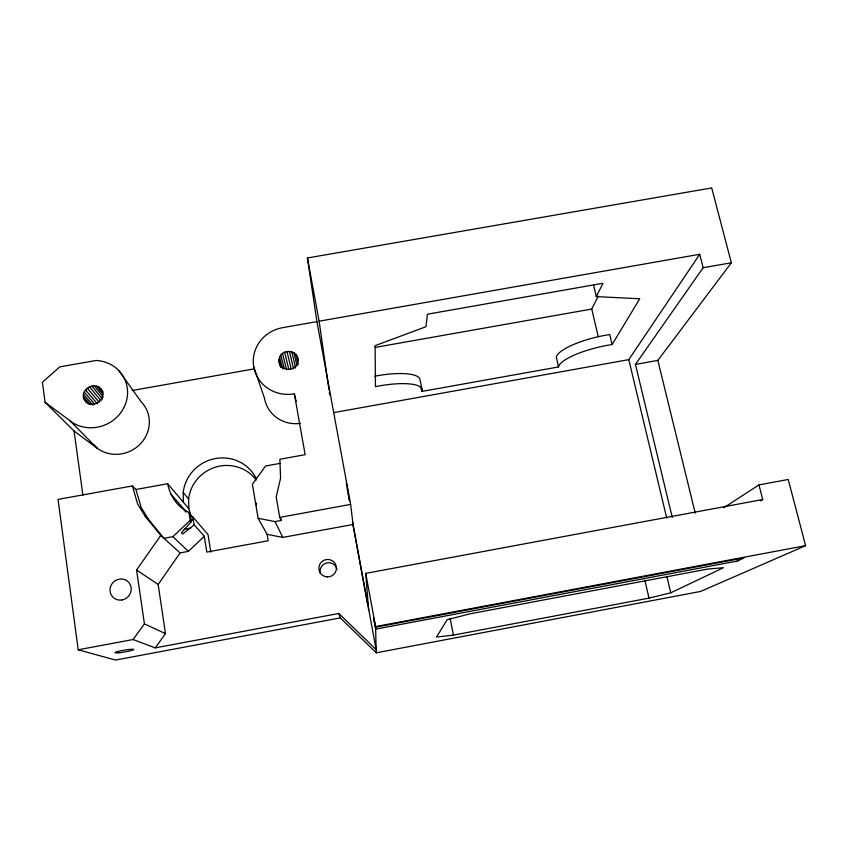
<?xml version="1.0" encoding="UTF-8"?>
<svg xmlns="http://www.w3.org/2000/svg" width="848" height="848" viewBox="0 0 848 848"><rect width="100%" height="100%" fill="white"/><g stroke="black" fill="none" stroke-linecap="round" stroke-linejoin="round"><path stroke-width="1.27" d="M279.066 359.647C279.861 348.009 299.323 349.249 298.04 361.068C297.266 372.749 277.741 371.498 279.066 359.647L281.091 367.258M87.09 402.97C74.486 392.529 96.757 377.243 103.021 392.02M596.303 296.609L603.013 283.264L427.434 314.205L425.961 326.724L375.102 345.655L375.452 386.646A43.789 11.575 -11 0 1 421.774 391.447L558.525 366.94A42.845 10.844 -13.7 0 1 612.097 344.553L639.742 298.772L596.303 296.609L593.621 285.214M598.243 336.688L591.756 309.043L598.264 296.143M333.656 412.616L628.792 359.637L699.695 254.283L703.151 267.682L635.459 364.428L672.252 517.407M135.934 489.487L167.671 483.731C169.971 495.815 177.486 507.327 188.934 512.415L190.175 520.365L172.897 536.657L163.94 538.3L148.612 519.495L141.15 507.464L135.934 489.487L132.394 485.936L58.024 499.398L78.207 649.791L133.083 639.53L155.216 647.883L165.466 633.626L158.163 584.452L180.094 552.907L188.362 551.38L204.304 536.275L194.171 524.87L192.538 516.602L190.334 515.351M133.083 639.53L144.414 623.884L136.57 569.983L160.781 535.438L145.231 516.368L137.673 504.178L132.394 485.936M635.459 364.428L657.847 360.4L731.347 262.785L711.705 187.938L307.421 257.972L316.919 321.636L350.648 504.39L353.075 524.488L376.162 649.706L338.818 613.464L155.216 647.883M188.934 512.415L190.524 514.27L191.33 521.679L181.419 532.767L182.659 534.039L194.171 524.87M723.598 507.857L758.96 484.908L788.227 479.48L805.6 545.656L700.639 591.438L376.236 652.812L340.292 617.895L338.818 613.464M760.455 500.914L762.723 499.536L758.96 484.908M670.736 592.805L723.461 567.715L707.847 569.04L469.94 613.835L447.119 619.771L436.497 637.071L453.436 635.099L649.006 598.126L670.736 592.805L666.867 576.449M375.643 629.131L737.527 561.016L744.131 557.878L375.6 627.213L373.576 617.916L375.643 629.131L376.236 652.812M340.292 617.895L115.519 660.062L78.207 649.791M375.6 627.213L375.579 626.555L805.6 545.656M368.626 609.998L365.742 573.365L762.723 499.536M316.919 321.636L282.543 327.688A35.16 33.591 -9.5 0 0 253.764 366.908A35.16 33.591 -9.5 0 0 294.33 393.832L305.153 454.676L279.872 459.245L280.571 478.208L276.204 496.907L279.723 517.386L350.648 504.39M280.073 463.379L265.562 466.008L252.397 484.208L258.121 518.287L275.049 521.594L281.144 520.471L280.709 517.948M258.121 518.287L267.141 534.335L282.808 537.42L353.075 524.488M190.789 520.237L193.376 519.771M184.228 529.3L190.715 528.124M132.224 390.493L254.368 368.838M374.901 347.457L591.756 309.043M328.982 389.751L319.113 321.191L699.695 254.283M703.151 267.682L731.347 262.785M144.414 623.884L165.466 633.626M136.57 569.983L158.163 584.452M70.161 421A35.415 33.252 -25.6 0 0 124.836 405.62A35.415 33.252 -25.6 0 0 96.163 360.474L59.805 366.866L42.4 382.257L45.071 402.302L69.653 420.428L97.032 448.136A32.309 30.549 -26.5 0 0 140.429 443.811A32.309 30.549 -26.5 0 0 141.192 401.804L118.752 370.534M45.071 402.302L74.052 430.985L97.032 448.136L94.499 445.295M160.781 535.438L180.094 552.907M85.372 401.03C92.655 410.22 108.343 398.189 100.594 389.009M145.231 516.368L148.612 519.495M172.897 536.657L188.362 551.38M190.175 520.365L191.33 521.679M84.111 399.005L88.415 403.881M83.454 396.705L90.354 404.56M83.443 394.288L92.941 405.164M184.154 509.987L185.85 511.938M170.671 493.865L186.316 511.821M84.09 391.924L94.414 403.871M192.538 516.602L208.014 534.558L210.802 552.101M85.341 389.783L97.34 403.796M87.111 387.992L99.025 402.069M167.671 483.731L188.807 508.662L190.853 515.52M89.273 386.677L101.103 400.818M91.701 385.935L102.576 399.09M94.202 385.808L103.329 396.938M256.478 479.141A38.732 37.45 -27.2 0 0 215.434 458.535A38.732 37.45 -27.2 0 0 183.21 492.444L188.606 499.08L188.807 508.662M96.63 386.306L103.212 394.394M98.813 387.398L102.894 392.433M275.049 521.594L282.808 537.42M279.723 517.386L281.144 520.471M253.732 366.707L264.481 398.263A32.118 30.878 -10.1 0 0 300.372 423.364M279.151 362.022L280.508 367.067M279.617 357.315L282.649 368.806M280.783 355.195L284.313 368.848M282.479 353.425L286.571 369.633M736.923 558.588L737.527 561.016M294.33 393.832L296.228 401.486M284.578 352.132L288.892 369.643M657.847 360.4L695.222 513.135M286.953 351.401L291.161 368.933M628.792 359.637L666.676 517.842M612.097 344.553L609.733 334.568A42.771 11.162 -13.8 0 0 556.341 357.262L558.525 366.94M644.83 580.202L649.006 598.126M289.433 351.273L293.525 368.816M291.86 351.772L295.549 368.043M294.055 352.842L296.917 365.764M295.878 354.432L298.114 364.725M297.203 356.436L298.03 360.273M346.302 482.936L346.832 485.586M349.44 500.521L348.91 497.84M422.06 389.698L420.078 379.883A43.714 11.904 -11 0 0 374.774 376.226M421.032 387.78L421.774 391.447M450.087 618.213L453.436 635.099M347.214 487.6L347.648 489.911M348.104 493.557L348.528 495.836M307.421 257.972L319.113 321.191M365.742 573.365L375.579 626.555M352.397 521.806L367.428 603.511M348.093 492.349L348.517 494.744M347.235 488.798L347.659 491.162M348.91 496.928L349.556 500.861M346.546 484.812L346.853 486.635M267.141 534.335L268.222 540.759L206.806 552.08L204.304 536.275M329.363 392.327L329.734 394.892M74.052 430.985L82.892 495.094M183.21 492.444L183.401 502.281M188.606 499.08A37.651 36.453 -27.7 0 1 216.335 466.898A37.651 36.453 -27.7 0 1 256.191 480M256.414 504.91A9.498 0.615 79.7 0 1 256.138 502.853M320.194 573.142A8.628 8.544 -30.2 0 1 326.798 562.924A8.628 8.544 -30.2 0 1 337.027 569.379M119.08 652.737A9.561 0.933 -9.6 0 0 133.73 649.579A9.561 0.933 -9.6 0 0 120.162 650.935A9.561 0.933 -9.6 0 0 119.08 652.737M122.112 599.939A10.833 10.346 -42.2 0 0 128.981 582.661A10.833 10.346 -42.2 0 0 110.781 586.053A10.833 10.346 -42.2 0 0 122.112 599.939M327.233 576.894A8.798 8.703 -29.2 0 0 335.458 564.121A8.798 8.703 -29.2 0 0 320.279 563.528A8.798 8.703 -29.2 0 0 327.233 576.894"/></g></svg>
